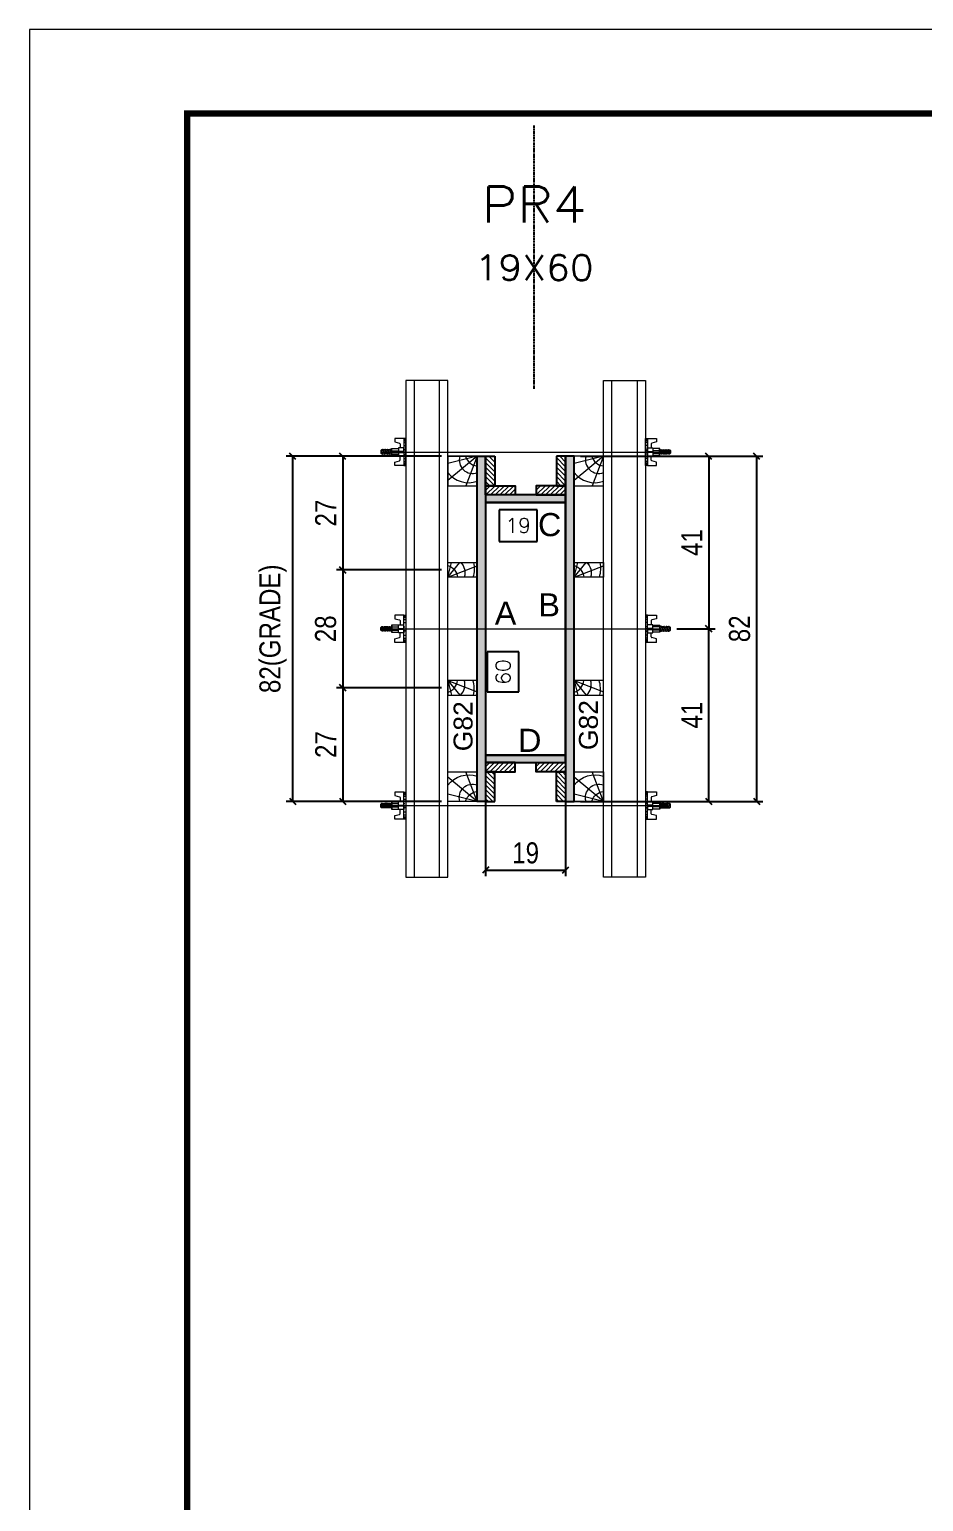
# Model space of a CAD drawing. Extents: x 2102 to 8383, y -13264 to 2718.
# Drawn here: x 2102 to 2527, y -8319 to -7620 of the extents above; entities that cross this region are included whole.
import ezdxf
from ezdxf.enums import TextEntityAlignment as Align

# ---------------------------------------------------------------- set-up
doc = ezdxf.new("R2010")
doc.units = 0
doc.linetypes.add('DASHED', pattern=[0.75, 0.5, -0.25])
doc.linetypes.add('HIDDEN', pattern=[0.375, 0.25, -0.125])
for name, color, linetype in [('CHAPA', 1, 'Continuous'), ('COTA', 241, 'Continuous'), ('MEIO_PONT', 93, 'Continuous'), ('Painéis', 200, 'Continuous'), ('SARRAFO', 251, 'Continuous'), ('Texto de Titulo', 7, 'Continuous'), ('Texto Qtd Sarr', 242, 'Continuous'), ('TEXTO_GERAL', 7, 'Continuous')]:
    doc.layers.add(name, color=color, linetype=linetype)
for name, color, linetype, lineweight in [('Folhas', 255, 'Continuous', 9), ('Hachura', 251, 'Continuous', 9), ('Madeira', 126, 'Continuous', 18), ('Perfil Metálico', 224, 'Continuous', 18), ('SARRAFO DE PRESSAO', 251, 'DASHED', 9), ('Texto Seção', 7, 'Continuous', 15)]:
    doc.layers.add(name, color=color, linetype=linetype, lineweight=lineweight)
doc.styles.add('ARIAL', font='arial.ttf')
doc.styles.add('COTA TECNICA 2X', font='techl___.ttf', dxfattribs={"height": 10})
doc.styles.add('ROMANS', font='romans.shx')
doc.styles.add('SANSSERIF', font='sas_____.pfb')
doc.dimstyles.new('SECAO PILAR', dxfattribs={"dimtxt": 10, "dimasz": 3, "dimexe": 3, "dimexo": 3, "dimgap": 3, "dimtad": 1, "dimdec": 1, "dimlfac": 0.5, "dimzin": 12, "dimdsep": 46, "dimtxsty": 'COTA TECNICA 2X', "dimblk1": 'OBLIQUE', "dimblk2": 'OBLIQUE', "dimsah": 1, "dimcen": 0.9, "dimclrd": 256, "dimclre": 256, "dimclrt": 256, "dimadec": 1, "dimazin": 3, "dimtfac": 1, "dimtdec": 1, "dimtmove": 0, "dimatfit": 3, "dimfxl": 1, "dimtolj": 1, "dimtzin": 12, "dimarcsym": 0})
doc.dimstyles.new('SECÇÃO 2', dxfattribs={"dimtxt": 7, "dimasz": 6, "dimexe": 0.18, "dimexo": 2, "dimgap": -4, "dimtad": 3, "dimdec": 1, "dimlfac": 0.5, "dimzin": 12, "dimdsep": 46, "dimtxsty": 'ROMANS', "dimblk": 'ARCHTICK', "dimcen": 0.09, "dimse1": 1, "dimse2": 1, "dimsd1": 1, "dimsd2": 1, "dimclrd": 180, "dimclre": 5, "dimclrt": 1, "dimadec": 0, "dimazin": 3, "dimtfac": 1, "dimtdec": 1, "dimtofl": 0, "dimtmove": 0, "dimatfit": 3, "dimldrblk": 'ARCHTICK', "dimfxl": 1, "dimtolj": 1, "dimtzin": 0, "dimarcsym": 0})
pattern_1 = [(135, (-20572.3286, 1516.5566), (-1.12253202, -1.12253202), [])]
pattern_2 = [(135, (-20572.3286, 1301.5566), (-1.12253202, -1.12253202), [])]

# ---------------------------------------------------------------- blocks, each defined once
blk = doc.blocks.new('9999999999')
at = {"layer": 'Folhas'}
blk.add_lwpolyline([(98138.98, 34190.21), (99623.98, 34190.21), (99623.98, 35240.21), (98138.98, 35240.21)], close=True, dxfattribs=at)
at = {"layer": 'Folhas', "color": 30, "const_width": 3}
blk.add_lwpolyline([(98213.98, 34230.21), (99583.98, 34230.21), (99583.98, 35200.21), (98213.98, 35200.21)], close=True, dxfattribs=at)
blk = doc.blocks.new('*D686')
at = {"layer": 'COTA', "color": 180, "lineweight": -2, "transparency": 16777216}
for p, q in [((2334.85, -7915.39), (2319.85, -7915.39)), ((2319.85, -7915.39), (2319.85, -7934.39)), ((2334.85, -7934.39), (2334.85, -7915.39)), ((2319.85, -7934.39), (2334.85, -7934.39))]:
    blk.add_line(p, q, dxfattribs=at)
at = {"layer": 'Defpoints', "color": 0, "transparency": 16777216}
for p in [(2319.08, -7844.4), (2319.08, -7964.4), (2338.85, -7964.4)]:
    blk.add_point(p, dxfattribs=at)
at = {"layer": 'COTA', "color": 1, "transparency": 16777216, "insert": (2327.35, -7924.89), "char_height": 7, "attachment_point": 5, "rotation": 90, "style": 'ROMANS'}
blk.add_mtext('\\A1;60', dxfattribs=at)
blk = doc.blocks.new('_ArchTick')
at = {"color": 0, "linetype": 'ByBlock', "const_width": 0.15}
blk.add_lwpolyline([(-0.5, -0.5), (0.5, 0.5)], dxfattribs=at)
blk = doc.blocks.new('_Oblique')
at = {"color": 0, "linetype": 'ByBlock', "lineweight": -2}
blk.add_line((-0.5, -0.5), (0.5, 0.5), dxfattribs=at)
blk = doc.blocks.new('*D687')
at = {"layer": 'COTA', "lineweight": -2, "transparency": 16777216}
for p, q in [((2364.08, -7822.4), (2450.85, -7822.4)), ((2447.85, -7822.4), (2447.85, -7986.4)), ((2364.08, -7986.4), (2450.85, -7986.4))]:
    blk.add_line(p, q, dxfattribs=at)
at = {"layer": 'Defpoints', "color": 0, "transparency": 16777216}
for p in [(2361.08, -7822.4), (2361.08, -7986.4), (2447.85, -7986.4)]:
    blk.add_point(p, dxfattribs=at)
at = {"layer": 'COTA', "lineweight": -2, "transparency": 16777216, "xscale": 3, "yscale": 3, "zscale": 3}
for p, rotation in [((2447.85, -7822.4), 90), ((2447.85, -7986.4), 270)]:
    blk.add_blockref('_Oblique', p, dxfattribs=dict(at, rotation=rotation))
at = {"layer": 'COTA', "transparency": 16777216, "insert": (2439.76, -7904.4), "char_height": 10, "attachment_point": 5, "rotation": 90, "style": 'COTA TECNICA 2X'}
blk.add_mtext('\\A1;82', dxfattribs=at)
blk = doc.blocks.new('*D688')
at = {"layer": 'COTA', "lineweight": -2, "transparency": 16777216}
for p, q in [((2398.08, -7822.4), (2428.09, -7822.4)), ((2425.09, -7822.4), (2425.09, -7904.4)), ((2409.88, -7904.4), (2428.09, -7904.4))]:
    blk.add_line(p, q, dxfattribs=at)
at = {"layer": 'Defpoints', "color": 0, "transparency": 16777216}
for p in [(2395.08, -7822.4), (2406.88, -7904.4), (2425.09, -7904.4)]:
    blk.add_point(p, dxfattribs=at)
at = {"layer": 'COTA', "lineweight": -2, "transparency": 16777216, "xscale": 3, "yscale": 3, "zscale": 3}
for p, rotation in [((2425.09, -7822.4), 90), ((2425.09, -7904.4), 270)]:
    blk.add_blockref('_Oblique', p, dxfattribs=dict(at, rotation=rotation))
at = {"layer": 'COTA', "transparency": 16777216, "insert": (2417.01, -7863.4), "char_height": 10, "attachment_point": 5, "rotation": 90, "style": 'COTA TECNICA 2X'}
blk.add_mtext('\\A1;41', dxfattribs=at)
blk = doc.blocks.new('*D689')
at = {"layer": 'COTA', "lineweight": -2, "transparency": 16777216}
for p, q in [((2409.88, -7904.4), (2428.09, -7904.4)), ((2425.09, -7986.4), (2425.09, -7904.4)), ((2398.08, -7986.4), (2428.09, -7986.4))]:
    blk.add_line(p, q, dxfattribs=at)
at = {"layer": 'Defpoints', "color": 0, "transparency": 16777216}
for p in [(2406.88, -7904.4), (2425.09, -7904.4), (2395.08, -7986.4)]:
    blk.add_point(p, dxfattribs=at)
at = {"layer": 'COTA', "lineweight": -2, "transparency": 16777216, "xscale": 3, "yscale": 3, "zscale": 3}
for p, rotation in [((2425.09, -7904.4), 90), ((2425.09, -7986.4), 270)]:
    blk.add_blockref('_Oblique', p, dxfattribs=dict(at, rotation=rotation))
at = {"layer": 'COTA', "transparency": 16777216, "insert": (2417.01, -7945.4), "char_height": 10, "attachment_point": 5, "rotation": 90, "style": 'COTA TECNICA 2X'}
blk.add_mtext('\\A1;41', dxfattribs=at)
blk = doc.blocks.new('*D690')
at = {"layer": 'COTA', "color": 180, "lineweight": -2, "transparency": 16777216}
for p, q in [((2343.52, -7847.85), (2325.52, -7847.85)), ((2325.52, -7847.85), (2325.52, -7862.85)), ((2343.52, -7862.85), (2343.52, -7847.85)), ((2325.52, -7862.85), (2343.52, -7862.85))]:
    blk.add_line(p, q, dxfattribs=at)
at = {"layer": 'Defpoints', "color": 0, "transparency": 16777216}
for p in [(2319.08, -7844.4), (2357.08, -7844.4), (2357.08, -7866.85)]:
    blk.add_point(p, dxfattribs=at)
at = {"layer": 'COTA', "color": 1, "transparency": 16777216, "insert": (2334.52, -7855.35), "char_height": 7, "attachment_point": 5, "style": 'ROMANS'}
blk.add_mtext('\\A1;19', dxfattribs=at)
blk = doc.blocks.new('titulo1')
at = {"layer": 'Defpoints', "color": 252, "linetype": 'HIDDEN', "ltscale": 2}
blk.add_line((0, 0), (0, 125), dxfattribs=at)
at = {"layer": 'Defpoints', "style": 'ROMANS', "oblique": 15}
blk.add_attdef('FOLHA', text='', height=10, dxfattribs=at).set_placement((0, 15.58), align=Align.MIDDLE_CENTER)
at = {"layer": 'Texto Qtd Sarr', "color": 3, "style": 'ROMANS', "oblique": 15}
for tag, height, p in [('TITULO', 17, (0, 71.45)), ('SEÇÃO', 12, (0, 41.55))]:
    blk.add_attdef(tag, text='', height=height, dxfattribs=at).set_placement(p, align=Align.MIDDLE_CENTER)
blk = doc.blocks.new('PONTALETE')
at = {"layer": 'Madeira'}
for q in [(2.71, 7), (7, 5.76), (7, 1.74)]:
    blk.add_line((0, 0), q, dxfattribs=at)
blk.add_lwpolyline([(0, 0), (7, 0), (7, 7), (0, 7)], close=True, dxfattribs=at)
for centre, radius, start, end in [((2.04, 0.06), 6.23, 37.2818, 109.0913), ((1.09, 0.9), 3.19, 343.603, 109.9847), ((-0.21, -0.78), 3.09, 14.6322, 86.0383)]:
    blk.add_arc(centre, radius, start, end, dxfattribs=at)
blk = doc.blocks.new('*D691')
at = {"layer": 'COTA', "lineweight": -2, "transparency": 16777216}
for p, q in [((2298.08, -7822.4), (2224.3, -7822.4)), ((2227.3, -7822.4), (2227.3, -7986.4)), ((2298.08, -7986.4), (2224.3, -7986.4))]:
    blk.add_line(p, q, dxfattribs=at)
at = {"layer": 'Defpoints', "color": 0, "transparency": 16777216}
for p in [(2301.08, -7822.4), (2227.3, -7986.4), (2301.08, -7986.4)]:
    blk.add_point(p, dxfattribs=at)
at = {"layer": 'COTA', "lineweight": -2, "transparency": 16777216, "xscale": 3, "yscale": 3, "zscale": 3}
for p, rotation in [((2227.3, -7822.4), 90), ((2227.3, -7986.4), 270)]:
    blk.add_blockref('_Oblique', p, dxfattribs=dict(at, rotation=rotation))
at = {"layer": 'COTA', "transparency": 16777216, "insert": (2218.08, -7904.4), "char_height": 10, "attachment_point": 5, "rotation": 90, "style": 'COTA TECNICA 2X'}
blk.add_mtext('\\A1;82(GRADE)', dxfattribs=at)
blk = doc.blocks.new('MEIO PONTALETE')
at = {"layer": 'Madeira'}
for q in [(2.71, 7), (3.5, 2.88), (3.5, 0.87)]:
    blk.add_line((0, 0), q, dxfattribs=at)
blk.add_lwpolyline([(0, 0), (3.5, 0), (3.5, 7), (0, 7)], close=True, dxfattribs=at)
for centre, radius, start, end in [((2.04, 0.06), 6.23, 76.4499, 109.0913), ((1.09, 0.9), 3.19, 40.9063, 109.9847), ((-0.21, -0.78), 3.09, 14.6322, 86.0383)]:
    blk.add_arc(centre, radius, start, end, dxfattribs=at)
blk = doc.blocks.new('*D692')
at = {"layer": 'COTA', "lineweight": -2, "transparency": 16777216}
for p, q in [((2298.08, -7932.4), (2248.14, -7932.4)), ((2251.14, -7932.4), (2251.14, -7986.4)), ((2298.08, -7986.4), (2248.14, -7986.4))]:
    blk.add_line(p, q, dxfattribs=at)
at = {"layer": 'Defpoints', "color": 0, "transparency": 16777216}
for p in [(2301.08, -7932.4), (2251.14, -7986.4), (2301.08, -7986.4)]:
    blk.add_point(p, dxfattribs=at)
at = {"layer": 'COTA', "lineweight": -2, "transparency": 16777216, "xscale": 3, "yscale": 3, "zscale": 3}
for p, rotation in [((2251.14, -7932.4), 90), ((2251.14, -7986.4), 270)]:
    blk.add_blockref('_Oblique', p, dxfattribs=dict(at, rotation=rotation))
at = {"layer": 'COTA', "transparency": 16777216, "insert": (2243.07, -7959.4), "char_height": 10, "attachment_point": 5, "rotation": 90, "style": 'COTA TECNICA 2X'}
blk.add_mtext('\\A1;27', dxfattribs=at)
blk = doc.blocks.new('C')
at = {"layer": 'Hachura', "color": 0}
for p, q in [((0, 3.22), (0, -3.22)), ((0.45, 3.22), (0, 3.22)), ((0.46, 3.16), (0, 3.16)), ((0.46, 3.05), (0, 3.05)), ((0.46, 2.88), (0, 2.88)), ((0, 2.75), (0, -1.16)), ((0.46, 2.65), (0, 2.65)), ((0.46, 2.23), (0, 2.23)), ((0.46, 1.51), (0, 1.51)), ((0.39, 0.49), (0.17, 0.49)), ((0.45, -3.23), (0.45, 3.22)), ((0.45, 3.22), (2.58, 3.22)), ((1.74, 0.97), (0.45, 0.97)), ((1.45, 0.1), (0.45, 0.1)), ((1.35, 1.94), (1.35, 0.96)), ((2.58, 2.39), (1.47, 2.09)), ((1.74, -0.97), (1.74, 0.97)), ((1.74, 0.97), (1.74, 0.84)), ((1.74, 0.97), (1.74, 0.84)), ((1.74, 0.84), (3.35, 0.84)), ((3.35, 0.45), (1.74, 0.45)), ((2.58, 3.22), (2.58, 2.39)), ((3.32, 0.84), (3.32, -0.84)), ((3.35, 0.84), (3.35, -0.84)), ((3.68, 0.45), (3.35, 0.45)), ((3.84, -0.52), (3.35, 0.45)), ((3.35, 0.06), (3.67, -0.57)), ((3.68, 0.45), (4.16, -0.52)), ((3.72, 0.5), (4.25, -0.57)), ((4.37, -0.55), (3.83, 0.53)), ((4.15, 0.45), (3.93, 0.45)), ((4.42, -0.52), (3.93, 0.45)), ((4.15, 0.45), (4.26, 0.45)), ((4.26, 0.45), (4.74, -0.52)), ((4.3, 0.5), (4.83, -0.57)), ((4.95, -0.55), (4.41, 0.53)), ((4.51, 0.45), (4.84, 0.45)), ((5, -0.52), (4.51, 0.45)), ((4.84, 0.45), (5.32, -0.52)), ((4.88, 0.5), (5.41, -0.57)), ((5.53, -0.55), (4.99, 0.53)), ((5.58, -0.52), (5.09, 0.45)), ((5.42, 0.45), (5.09, 0.45)), ((5.58, -0.52), (5.09, 0.45)), ((5.42, 0.45), (5.74, -0.19)), ((5.46, 0.5), (5.74, -0.07)), ((5.74, 0.19), (5.57, 0.53)), ((5.74, 0.32), (5.68, 0.45)), ((5.68, 0.45), (5.74, 0.45)), ((5.74, 0.45), (5.9, 0.29)), ((5.74, 0.45), (5.74, -0.52)), ((5.9, -0.36), (5.9, 0.29)), ((0.45, 0), (0, 0)), ((0.46, -1.52), (0, -1.52)), ((0.46, -2.23), (0, -2.23)), ((0.46, -2.65), (0, -2.65)), ((0.46, -2.88), (0, -2.88)), ((0.46, -3.05), (0, -3.05)), ((0.46, -3.16), (0, -3.16)), ((0, -3.22), (2.57, -3.22)), ((0.08, -0.48), (0.29, -0.48)), ((0.29, -0.48), (0.4, -0.48)), ((0.45, 0), (0.45, -0.97)), ((0.45, -0.16), (1.45, -0.16)), ((0.45, -0.65), (0.45, -0.32)), ((0.45, -3.23), (0.45, -0.65)), ((0.45, -0.97), (1.74, -0.97)), ((1.35, -1.94), (1.35, -0.97)), ((2.58, -2.39), (1.47, -2.1)), ((3.35, -0.32), (1.74, -0.32)), ((3.35, -0.84), (1.74, -0.84)), ((2.58, -3.23), (2.58, -2.39)), ((3.35, -0.07), (3.58, -0.52)), ((3.35, -0.52), (3.58, -0.52)), ((3.84, -0.52), (4.16, -0.52)), ((4.42, -0.52), (4.74, -0.52)), ((4.63, -0.52), (4.74, -0.52)), ((5, -0.52), (5.32, -0.52)), ((5.58, -0.52), (5.74, -0.52)), ((5.74, -0.52), (5.9, -0.36)), ((5.74, -0.52), (5.74, -0.52))]:
    blk.add_line(p, q, dxfattribs=at)
for centre, radius, start, end in [((1.52, 1.94), 0.161, 104.7436, 180), ((1.44, -0.03), 0.129, 272.695, 87.305), ((3.81, 0.39), 0.143, 25.5688, 154.4312), ((4.39, 0.39), 0.143, 25.5688, 154.4312), ((4.97, 0.39), 0.143, 25.5688, 154.4312), ((5.55, 0.39), 0.143, 25.5688, 154.4312), ((0.17, -0.37), 0.174, 221.744, 317.8592), ((1.52, -1.94), 0.161, 180, 255.2564), ((3.71, -0.4), 0.174, 222.1408, 318.256), ((4.29, -0.4), 0.174, 222.1408, 318.256), ((4.87, -0.4), 0.174, 222.1408, 318.256), ((5.45, -0.4), 0.174, 222.1408, 318.256), ((5.61, -0.4), 0.174, 317.8592, 318.256)]:
    blk.add_arc(centre, radius, start, end, dxfattribs=at)
blk = doc.blocks.new('*D693')
at = {"layer": 'COTA', "lineweight": -2, "transparency": 16777216}
for p, q in [((2298.08, -7822.4), (2248.14, -7822.4)), ((2251.14, -7822.4), (2251.14, -7876.4)), ((2298.08, -7876.4), (2248.14, -7876.4))]:
    blk.add_line(p, q, dxfattribs=at)
at = {"layer": 'Defpoints', "color": 0, "transparency": 16777216}
for p in [(2301.08, -7822.4), (2251.14, -7876.4), (2301.08, -7876.4)]:
    blk.add_point(p, dxfattribs=at)
at = {"layer": 'COTA', "lineweight": -2, "transparency": 16777216, "xscale": 3, "yscale": 3, "zscale": 3}
for p, rotation in [((2251.14, -7822.4), 90), ((2251.14, -7876.4), 270)]:
    blk.add_blockref('_Oblique', p, dxfattribs=dict(at, rotation=rotation))
at = {"layer": 'COTA', "transparency": 16777216, "insert": (2243.07, -7849.4), "char_height": 10, "attachment_point": 5, "rotation": 90, "style": 'COTA TECNICA 2X'}
blk.add_mtext('\\A1;27', dxfattribs=at)
blk = doc.blocks.new('*D694')
at = {"layer": 'COTA', "lineweight": -2, "transparency": 16777216}
for p, q in [((2298.08, -7876.4), (2248.14, -7876.4)), ((2251.14, -7876.4), (2251.14, -7932.4)), ((2298.08, -7932.4), (2248.14, -7932.4))]:
    blk.add_line(p, q, dxfattribs=at)
at = {"layer": 'Defpoints', "color": 0, "transparency": 16777216}
for p in [(2301.08, -7876.4), (2251.14, -7932.4), (2301.08, -7932.4)]:
    blk.add_point(p, dxfattribs=at)
at = {"layer": 'COTA', "lineweight": -2, "transparency": 16777216, "xscale": 3, "yscale": 3, "zscale": 3}
for p, rotation in [((2251.14, -7876.4), 90), ((2251.14, -7932.4), 270)]:
    blk.add_blockref('_Oblique', p, dxfattribs=dict(at, rotation=rotation))
at = {"layer": 'COTA', "transparency": 16777216, "insert": (2243.05, -7904.4), "char_height": 10, "attachment_point": 5, "rotation": 90, "style": 'COTA TECNICA 2X'}
blk.add_mtext('\\A1;28', dxfattribs=at)
blk = doc.blocks.new('*D1345')
at = {"layer": 'COTA', "lineweight": -2, "transparency": 16777216}
for p, q in [((2319.08, -7971), (2319.08, -8022.03)), ((2357.08, -7971), (2357.08, -8022.03)), ((2319.08, -8019.03), (2357.08, -8019.03))]:
    blk.add_line(p, q, dxfattribs=at)
at = {"layer": 'Defpoints', "color": 0, "transparency": 16777216}
for p in [(2319.08, -7968), (2357.08, -7968), (2357.08, -8019.03)]:
    blk.add_point(p, dxfattribs=at)
at = {"layer": 'COTA', "lineweight": -2, "transparency": 16777216, "xscale": 3, "yscale": 3, "zscale": 3, "rotation": 180}
blk.add_blockref('_Oblique', (2319.08, -8019.03), dxfattribs=at)
at = {"layer": 'COTA', "lineweight": -2, "transparency": 16777216, "xscale": 3, "yscale": 3, "zscale": 3}
blk.add_blockref('_Oblique', (2357.08, -8019.03), dxfattribs=at)
at = {"layer": 'COTA', "transparency": 16777216, "insert": (2338.08, -8010.95), "char_height": 10, "attachment_point": 5, "style": 'COTA TECNICA 2X'}
blk.add_mtext('\\A1;19', dxfattribs=at)

msp = doc.modelspace()

# ---------------------------------------------------------------- hatches: boundary and pattern name
at = {"layer": 'Hachura'}
h = msp.add_hatch(color=256, dxfattribs=at)
h.dxf.hatch_style = 1
h.paths.add_polyline_path([(2319.08, -7986.4), (2315.08, -7986.4), (2315.08, -7822.4), (2319.08, -7822.4)])
h = msp.add_hatch(color=256, dxfattribs=at)
h.dxf.hatch_style = 1
h.paths.add_polyline_path([(2319.08, -7986.4), (2315.08, -7986.4), (2315.08, -7822.4), (2319.08, -7822.4)])
h = msp.add_hatch(dxfattribs=at)
h.set_pattern_fill('ANSI31', color=256, scale=0.5, angle=90, style=0)
h.set_pattern_definition(pattern_2)
h.paths.add_polyline_path([(2319.08, -7836.4), (2323.48, -7836.4), (2323.48, -7822.4), (2319.08, -7822.4)])
h = msp.add_hatch(dxfattribs=at)
h.set_pattern_fill('ANSI31', color=256, scale=0.5, angle=90, style=0)
h.set_pattern_definition(pattern_2)
h.paths.add_polyline_path([(2357.08, -7836.4), (2352.68, -7836.4), (2352.68, -7822.4), (2357.08, -7822.4)])
h = msp.add_hatch(color=256, dxfattribs=at)
h.dxf.hatch_style = 1
h.paths.add_polyline_path([(2357.08, -7986.4), (2361.08, -7986.4), (2361.08, -7822.4), (2357.08, -7822.4)])
h = msp.add_hatch(color=256, dxfattribs=at)
h.dxf.hatch_style = 1
h.paths.add_polyline_path([(2357.08, -7986.4), (2361.08, -7986.4), (2361.08, -7822.4), (2357.08, -7822.4)])
h = msp.add_hatch(dxfattribs=at)
h.set_pattern_fill('ANSI31', color=256, scale=0.5, style=0)
h.set_pattern_definition([(45, (11493.0314, 15088.6129), (-1.12253202, 1.12253202), [])])
h.paths.add_polyline_path([(2333.08, -7840.8), (2333.08, -7836.4), (2319.08, -7836.4), (2319.08, -7840.8)])
h = msp.add_hatch(color=256, dxfattribs=at)
h.dxf.hatch_style = 1
h.paths.add_polyline_path([(2319.08, -7840.8), (2319.08, -7844.4), (2357.08, -7844.4), (2357.08, -7840.8)])
h = msp.add_hatch(color=256, dxfattribs=at)
h.dxf.hatch_style = 1
h.paths.add_polyline_path([(2319.08, -7840.8), (2319.08, -7844.4), (2357.08, -7844.4), (2357.08, -7840.8)])
h = msp.add_hatch(dxfattribs=at)
h.set_pattern_fill('ANSI31', color=256, scale=0.5, style=0)
h.set_pattern_definition([(45, (11481.0314, 15088.6129), (-1.12253202, 1.12253202), [])])
h.paths.add_polyline_path([(2343.08, -7840.8), (2343.08, -7836.4), (2357.08, -7836.4), (2357.08, -7840.8)])
h = msp.add_hatch(color=256, dxfattribs=at)
h.dxf.hatch_style = 1
h.paths.add_polyline_path([(2319.08, -7964.4), (2319.08, -7968), (2357.08, -7968), (2357.08, -7964.4)])
h = msp.add_hatch(color=256, dxfattribs=at)
h.dxf.hatch_style = 1
h.paths.add_polyline_path([(2319.08, -7964.4), (2319.08, -7968), (2357.08, -7968), (2357.08, -7964.4)])
h = msp.add_hatch(dxfattribs=at)
h.set_pattern_fill('ANSI31', color=256, scale=0.5, style=0)
h.set_pattern_definition([(45, (11493.0314, 15134.6129), (-1.12253202, 1.12253202), [])])
h.paths.add_polyline_path([(2333.08, -7968), (2333.08, -7972.4), (2319.08, -7972.4), (2319.08, -7968)])
h = msp.add_hatch(dxfattribs=at)
h.set_pattern_fill('ANSI31', color=256, scale=0.5, style=0)
h.set_pattern_definition([(45, (11481.0314, 15134.6129), (-1.12253202, 1.12253202), [])])
h.paths.add_polyline_path([(2343.08, -7968), (2343.08, -7972.4), (2357.08, -7972.4), (2357.08, -7968)])
h = msp.add_hatch(dxfattribs=at)
h.set_pattern_fill('ANSI31', color=256, scale=0.5, angle=90, style=0)
h.set_pattern_definition(pattern_1)
h.paths.add_polyline_path([(2319.08, -7972.4), (2323.48, -7972.4), (2323.48, -7986.4), (2319.08, -7986.4)])
h = msp.add_hatch(dxfattribs=at)
h.set_pattern_fill('ANSI31', color=256, scale=0.5, angle=90, style=0)
h.set_pattern_definition(pattern_1)
h.paths.add_polyline_path([(2357.08, -7972.4), (2352.68, -7972.4), (2352.68, -7986.4), (2357.08, -7986.4)])

# ---------------------------------------------------------------- linework, layer by layer
at = {"layer": 'CHAPA'}
for points in [[(2319.08, -7986.4), (2315.08, -7986.4), (2315.08, -7822.4), (2319.08, -7822.4)], [(2319.08, -7986.4), (2315.08, -7986.4), (2315.08, -7822.4), (2319.08, -7822.4)], [(2357.08, -7986.4), (2361.08, -7986.4), (2361.08, -7822.4), (2357.08, -7822.4)], [(2357.08, -7986.4), (2361.08, -7986.4), (2361.08, -7822.4), (2357.08, -7822.4)], [(2319.08, -7840.8), (2319.08, -7844.4), (2357.08, -7844.4), (2357.08, -7840.8)], [(2319.08, -7840.8), (2319.08, -7844.4), (2357.08, -7844.4), (2357.08, -7840.8)], [(2319.08, -7964.4), (2319.08, -7968), (2357.08, -7968), (2357.08, -7964.4)], [(2319.08, -7964.4), (2319.08, -7968), (2357.08, -7968), (2357.08, -7964.4)]]:
    msp.add_lwpolyline(points, close=True, dxfattribs=at)
at = {"layer": 'Hachura'}
for p, q in [((2270.28, -7820.39), (2402.08, -7820.39)), ((2270.28, -7904.4), (2402.08, -7904.4)), ((2270.28, -7988.4), (2402.08, -7988.4))]:
    msp.add_line(p, q, dxfattribs=at)
at = {"layer": 'Madeira'}
for points in [[(2315.08, -7986.4), (2301.08, -7986.4), (2301.08, -7822.4), (2315.08, -7822.4)], [(2361.08, -7986.4), (2375.08, -7986.4), (2375.08, -7822.4), (2361.08, -7822.4)]]:
    msp.add_lwpolyline(points, close=True, dxfattribs=at)
at = {"layer": 'Painéis'}
msp.add_lwpolyline([(2357.08, -7844.4), (2319.08, -7844.4), (2319.08, -7964.4), (2357.08, -7964.4)], close=True, dxfattribs=at)
at = {"layer": 'Perfil Metálico'}
for points in [[(2281.08, -8022.4), (2301.08, -8022.4), (2301.08, -7786.4), (2281.08, -7786.4)], [(2297.08, -7786.4), (2285.08, -7786.4), (2285.08, -8022.4), (2297.08, -8022.4)], [(2395.08, -8022.4), (2375.08, -8022.4), (2375.08, -7786.4), (2395.08, -7786.4)], [(2379.08, -7786.4), (2391.08, -7786.4), (2391.08, -8022.4), (2379.08, -8022.4)]]:
    msp.add_lwpolyline(points, close=True, dxfattribs=at)
at = {"layer": 'SARRAFO'}
for points in [[(2323.48, -7822.4), (2323.48, -7836.4), (2319.08, -7836.4), (2319.08, -7822.4)], [(2352.68, -7822.4), (2352.68, -7836.4), (2357.08, -7836.4), (2357.08, -7822.4)], [(2319.08, -7836.4), (2333.08, -7836.4), (2333.08, -7840.8), (2319.08, -7840.8)], [(2357.08, -7836.4), (2343.08, -7836.4), (2343.08, -7840.8), (2357.08, -7840.8)], [(2319.08, -7972.4), (2333.08, -7972.4), (2333.08, -7968), (2319.08, -7968)], [(2357.08, -7972.4), (2343.08, -7972.4), (2343.08, -7968), (2357.08, -7968)], [(2323.48, -7986.4), (2323.48, -7972.4), (2319.08, -7972.4), (2319.08, -7986.4)], [(2352.68, -7986.4), (2352.68, -7972.4), (2357.08, -7972.4), (2357.08, -7986.4)]]:
    msp.add_lwpolyline(points, close=True, dxfattribs=at)

# ---------------------------------------------------------------- block references
at = {"layer": 'Hachura', "linetype": 'Continuous', "yscale": 2, "zscale": 2, "rotation": 180}
for p, xscale in [((2281.08, -7820.39), 2), ((2395.08, -7820.4), -2)]:
    msp.add_blockref('C', p, dxfattribs=dict(at, xscale=xscale))
at = {"layer": 'Hachura', "linetype": 'Continuous', "yscale": 2, "zscale": 2}
for p, xscale in [((2281.08, -7904.4), -2), ((2395.08, -7904.39), 2), ((2281.08, -7988.4), -2), ((2395.08, -7988.39), 2)]:
    msp.add_blockref('C', p, dxfattribs=dict(at, xscale=xscale))
at = {"layer": 'MEIO_PONT'}
for name, p, xscale, yscale, zscale, rotation in [('PONTALETE', (2315.08, -7822.4), 2, 2, 2, 180), ('PONTALETE', (2375.08, -7822.4), 2, 2, 2, 180), ('MEIO PONTALETE', (2301.08, -7879.9), -1.999999997962732, 1.999999997962732, 1.999999997962732, 270), ('MEIO PONTALETE', (2361.08, -7879.9), -1.999999997962732, 1.999999997962732, 1.999999997962732, 270), ('MEIO PONTALETE', (2301.08, -7928.9), 1.999999997962732, 1.999999997962732, 1.999999997962732, 270), ('MEIO PONTALETE', (2361.08, -7928.9), 1.999999997962732, 1.999999997962732, 1.999999997962732, 270)]:
    msp.add_blockref(name, p, dxfattribs=dict(at, xscale=xscale, yscale=yscale, zscale=zscale, rotation=rotation))
at = {"layer": 'MEIO_PONT', "xscale": -2, "yscale": 2, "zscale": 2}
for p in [(2315.08, -7986.4), (2375.08, -7986.4)]:
    msp.add_blockref('PONTALETE', p, dxfattribs=at)
at = {"layer": 'SARRAFO DE PRESSAO', "color": 6, "linetype": 'ByBlock'}
msp.add_blockref('9999999999', (-96036.69, -42859.78), dxfattribs=at)
at = {"layer": 'Texto Seção'}
ref = msp.add_blockref('titulo1', (2342.14, -7790.29), dxfattribs=at)
ref.add_attrib('TITULO', 'PR4', dxfattribs={"layer": 'Texto de Titulo', "color": 7, "height": 17, "style": 'ROMANS', "width": 1.1}).set_placement((2342.14, -7702.79), align=Align.MIDDLE_CENTER)
ref.add_attrib('SEÇÃO', '19X60', dxfattribs={"layer": 'Texto de Titulo', "color": 7, "height": 12, "style": 'ROMANS', "width": 1.1}).set_placement((2342.14, -7732.79), align=Align.MIDDLE_CENTER)

# ---------------------------------------------------------------- texts
at = {"layer": 'TEXTO_GERAL', "style": 'ARIAL'}
for s, p in [('C', (2349.5, -7854.89)), ('B', (2349.25, -7893.03)), ('A', (2328.54, -7896.95)), ('D', (2340.04, -7957.4))]:
    msp.add_text(s, height=11, dxfattribs=at).set_placement(p, align=Align.MIDDLE_CENTER)
at = {"layer": 'TEXTO_GERAL', "color": 0, "linetype": 'Continuous', "style": 'SANSSERIF'}
for p in [(2308.35, -7962.59), (2367.91, -7962.04)]:
    msp.add_text('G82', height=9, rotation=90, dxfattribs=at).set_placement(p, align=Align.MIDDLE_LEFT)

# ---------------------------------------------------------------- dimensions: what is measured, and where the dimension line sits
at = {"layer": 'COTA'}
dim = msp.add_linear_dim(base=(2227.3, -7986.4), p1=(2301.08, -7822.4), p2=(2301.08, -7986.4), angle=270, text='<>(GRADE)', dimstyle='SECAO PILAR', dxfattribs=at)
dim.commit()
dim.dimension.update_dxf_attribs({"geometry": '*D691', "text_midpoint": (2218.08, -7904.4)})
for base, p1, p2, angle, picture, middle in [((2251.14, -7876.4), (2301.08, -7822.4), (2301.08, -7876.4), 270, '*D693', (2243.07, -7849.4)), ((2447.85, -7986.4), (2361.08, -7822.4), (2361.08, -7986.4), 270, '*D687', (2439.76, -7904.4)), ((2425.09, -7904.4), (2395.08, -7822.4), (2406.88, -7904.4), 270, '*D688', (2417.01, -7863.4)), ((2251.14, -7932.4), (2301.08, -7876.4), (2301.08, -7932.4), 270, '*D694', (2243.05, -7904.4)), ((2425.09, -7904.4), (2395.08, -7986.4), (2406.88, -7904.4), 90, '*D689', (2417.01, -7945.4)), ((2251.14, -7986.4), (2301.08, -7932.4), (2301.08, -7986.4), 270, '*D692', (2243.07, -7959.4))]:
    dim = msp.add_linear_dim(base=base, p1=p1, p2=p2, angle=angle, dimstyle='SECAO PILAR', dxfattribs=at)
    dim.commit()
    dim.dimension.update_dxf_attribs({"geometry": picture, "text_midpoint": middle})
dim = msp.add_linear_dim(base=(2338.85, -7964.4), p1=(2319.08, -7844.4), p2=(2319.08, -7964.4), angle=270, dimstyle='SECÇÃO 2', dxfattribs=at)
dim.commit()
dim.dimension.update_dxf_attribs({"geometry": '*D686', "text_midpoint": (2338.85, -7924.89), "dimtype": 160})
dim = msp.add_linear_dim(base=(2357.08, -7866.85), p1=(2319.08, -7844.4), p2=(2357.08, -7844.4), dimstyle='SECÇÃO 2', dxfattribs=at)
dim.commit()
dim.dimension.update_dxf_attribs({"geometry": '*D690', "text_midpoint": (2334.52, -7866.85), "dimtype": 160})
dim = msp.add_linear_dim(base=(2357.08, -8019.03), p1=(2319.08, -7968), p2=(2357.08, -7968), dimstyle='SECAO PILAR', dxfattribs=at)
dim.commit()
dim.dimension.update_dxf_attribs({"geometry": '*D1345', "text_midpoint": (2338.08, -8010.95)})

doc.saveas('drawing.dxf')
